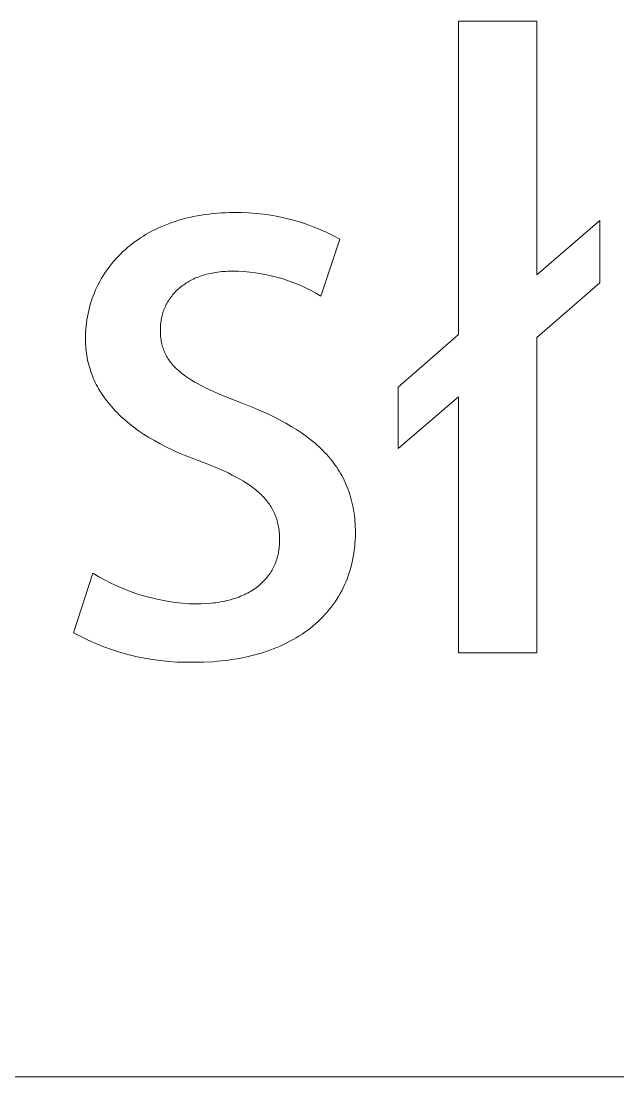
# Model space of a CAD drawing. Header units: millimetres. Extents: x 4001 to 9794, y -321 to 3726.
# Drawn here: x 8696.8 to 8735.7, y -321.4 to -252.6 of the extents above; entities that cross this region are included whole.
import ezdxf

# ---------------------------------------------------------------- set-up
doc = ezdxf.new("R2010")
doc.units = ezdxf.units.MM
doc.header["$MEASUREMENT"] = 0
doc.layers.add('Domyślny', color=7, linetype='Continuous', true_color=0x000000)

msp = doc.modelspace()

# ---------------------------------------------------------------- linework, layer by layer
at = {"layer": 'Domyślny', "color": 18, "lineweight": 15, "true_color": 0x000000}
for p, q in [((8725.329, -273.023), (8725.329, -252.614)), ((8725.329, -252.614), (8730.441, -252.614)), ((8730.441, -252.614), (8730.441, -269.146)), ((8707.329, -265.521), (8707.566, -265.458)), ((8707.566, -265.458), (8707.807, -265.4)), ((8707.807, -265.4), (8708.051, -265.347)), ((8708.051, -265.347), (8708.3, -265.298)), ((8708.3, -265.298), (8708.552, -265.254)), ((8708.552, -265.254), (8708.808, -265.215)), ((8708.808, -265.215), (8709.067, -265.181)), ((8709.067, -265.181), (8709.331, -265.152)), ((8709.331, -265.152), (8709.598, -265.128)), ((8709.598, -265.128), (8709.868, -265.109)), ((8709.868, -265.109), (8710.143, -265.096)), ((8710.143, -265.096), (8710.42, -265.088)), ((8710.42, -265.088), (8710.701, -265.085)), ((8710.701, -265.085), (8711.181, -265.088)), ((8711.181, -265.088), (8711.661, -265.108)), ((8711.661, -265.108), (8712.14, -265.144)), ((8712.14, -265.144), (8712.617, -265.196)), ((8712.617, -265.196), (8713.092, -265.264)), ((8713.092, -265.264), (8713.564, -265.349)), ((8713.564, -265.349), (8714.033, -265.45)), ((8714.033, -265.45), (8714.499, -265.567)), ((8705.374, -266.286), (8705.575, -266.184)), ((8705.575, -266.184), (8705.78, -266.086)), ((8705.78, -266.086), (8705.989, -265.993)), ((8705.989, -265.993), (8706.203, -265.903)), ((8706.203, -265.903), (8706.42, -265.818)), ((8706.42, -265.818), (8706.641, -265.737)), ((8706.641, -265.737), (8706.867, -265.661)), ((8706.867, -265.661), (8707.096, -265.589)), ((8707.096, -265.589), (8707.329, -265.521)), ((8714.499, -265.567), (8714.96, -265.7)), ((8714.96, -265.7), (8715.416, -265.849)), ((8715.416, -265.849), (8715.867, -266.013)), ((8715.867, -266.013), (8716.312, -266.193)), ((8730.441, -269.146), (8734.55, -265.596)), ((8734.55, -265.596), (8734.55, -269.666)), ((8704.255, -266.977), (8704.431, -266.853)), ((8704.431, -266.853), (8704.611, -266.732)), ((8704.611, -266.732), (8704.796, -266.615)), ((8704.796, -266.615), (8704.984, -266.501)), ((8704.984, -266.501), (8705.177, -266.391)), ((8705.177, -266.391), (8705.374, -266.286)), ((8716.312, -266.193), (8716.751, -266.387)), ((8717.607, -266.821), (8716.353, -270.525)), ((8716.751, -266.387), (8717.183, -266.597)), ((8717.183, -266.597), (8717.607, -266.821)), ((8703.442, -267.653), (8703.596, -267.511)), ((8703.596, -267.511), (8703.754, -267.372)), ((8703.754, -267.372), (8703.917, -267.237)), ((8703.917, -267.237), (8704.084, -267.106)), ((8704.084, -267.106), (8704.255, -266.977)), ((8702.87, -268.252), (8703.006, -268.097)), ((8703.006, -268.097), (8703.147, -267.946)), ((8703.147, -267.946), (8703.292, -267.798)), ((8703.292, -267.798), (8703.442, -267.653)), ((8702.259, -269.066), (8702.372, -268.898)), ((8702.372, -268.898), (8702.49, -268.732)), ((8702.49, -268.732), (8702.612, -268.569)), ((8702.612, -268.569), (8702.739, -268.409)), ((8702.739, -268.409), (8702.87, -268.252)), ((8709.901, -268.936), (8709.77, -268.949)), ((8710.034, -268.925), (8709.901, -268.936)), ((8710.169, -268.916), (8710.034, -268.925)), ((8710.306, -268.91), (8710.169, -268.916)), ((8710.445, -268.906), (8710.306, -268.91)), ((8710.586, -268.905), (8710.445, -268.906)), ((8710.965, -268.911), (8710.586, -268.905)), ((8711.343, -268.931), (8710.965, -268.911)), ((8711.721, -268.964), (8711.343, -268.931)), ((8701.855, -269.766), (8701.949, -269.588)), ((8701.949, -269.588), (8702.048, -269.411)), ((8702.048, -269.411), (8702.151, -269.238)), ((8702.151, -269.238), (8702.259, -269.066)), ((8707.681, -269.618), (8707.592, -269.672)), ((8707.772, -269.565), (8707.681, -269.618)), ((8707.865, -269.514), (8707.772, -269.565)), ((8707.96, -269.464), (8707.865, -269.514)), ((8708.057, -269.417), (8707.96, -269.464)), ((8708.157, -269.371), (8708.057, -269.417)), ((8708.258, -269.328), (8708.157, -269.371)), ((8708.362, -269.286), (8708.258, -269.328)), ((8708.468, -269.246), (8708.362, -269.286)), ((8708.576, -269.209), (8708.468, -269.246)), ((8708.686, -269.173), (8708.576, -269.209)), ((8708.798, -269.139), (8708.686, -269.173)), ((8708.912, -269.108), (8708.798, -269.139)), ((8709.029, -269.079), (8708.912, -269.108)), ((8709.147, -269.051), (8709.029, -269.079)), ((8709.268, -269.026), (8709.147, -269.051)), ((8709.39, -269.004), (8709.268, -269.026)), ((8709.515, -268.983), (8709.39, -269.004)), ((8709.642, -268.965), (8709.515, -268.983)), ((8709.77, -268.949), (8709.642, -268.965)), ((8712.097, -269.009), (8711.721, -268.964)), ((8712.472, -269.068), (8712.097, -269.009)), ((8712.844, -269.139), (8712.472, -269.068)), ((8713.214, -269.223), (8712.844, -269.139)), ((8713.581, -269.319), (8713.214, -269.223)), ((8713.944, -269.428), (8713.581, -269.319)), ((8714.303, -269.549), (8713.944, -269.428)), ((8714.658, -269.682), (8714.303, -269.549)), ((8701.603, -270.316), (8701.682, -270.131)), ((8701.682, -270.131), (8701.766, -269.947)), ((8701.766, -269.947), (8701.855, -269.766)), ((8706.827, -270.309), (8706.762, -270.381)), ((8706.893, -270.238), (8706.827, -270.309)), ((8706.962, -270.169), (8706.893, -270.238)), ((8707.033, -270.101), (8706.962, -270.169)), ((8707.106, -270.035), (8707.033, -270.101)), ((8707.182, -269.971), (8707.106, -270.035)), ((8707.26, -269.908), (8707.182, -269.971)), ((8707.339, -269.846), (8707.26, -269.908)), ((8707.421, -269.787), (8707.339, -269.846)), ((8707.506, -269.729), (8707.421, -269.787)), ((8707.592, -269.672), (8707.506, -269.729)), ((8715.008, -269.827), (8714.658, -269.682)), ((8715.353, -269.984), (8715.008, -269.827)), ((8715.693, -270.153), (8715.353, -269.984)), ((8716.026, -270.333), (8715.693, -270.153)), ((8734.55, -269.666), (8730.441, -273.216)), ((8701.335, -271.079), (8701.394, -270.886)), ((8701.394, -270.886), (8701.459, -270.694)), ((8701.459, -270.694), (8701.528, -270.504)), ((8701.528, -270.504), (8701.603, -270.316)), ((8706.375, -270.921), (8706.329, -271.003)), ((8706.424, -270.84), (8706.375, -270.921)), ((8706.475, -270.76), (8706.424, -270.84)), ((8706.528, -270.682), (8706.475, -270.76)), ((8706.583, -270.605), (8706.528, -270.682)), ((8706.64, -270.529), (8706.583, -270.605)), ((8706.7, -270.454), (8706.64, -270.529)), ((8706.762, -270.381), (8706.7, -270.454)), ((8716.353, -270.525), (8716.026, -270.333)), ((8701.147, -271.873), (8701.186, -271.672)), ((8701.186, -271.672), (8701.231, -271.473)), ((8701.231, -271.473), (8701.28, -271.275)), ((8701.28, -271.275), (8701.335, -271.079)), ((8706.071, -271.608), (8706.044, -271.698)), ((8706.101, -271.519), (8706.071, -271.608)), ((8706.133, -271.43), (8706.101, -271.519)), ((8706.168, -271.343), (8706.133, -271.43)), ((8706.205, -271.256), (8706.168, -271.343)), ((8706.244, -271.171), (8706.205, -271.256)), ((8706.286, -271.087), (8706.244, -271.171)), ((8706.329, -271.003), (8706.286, -271.087)), ((8701.06, -272.486), (8701.084, -272.28)), ((8701.084, -272.28), (8701.113, -272.076)), ((8701.113, -272.076), (8701.147, -271.873)), ((8705.918, -272.354), (8705.909, -272.45)), ((8705.929, -272.258), (8705.918, -272.354)), ((8705.942, -272.163), (8705.929, -272.258)), ((8705.957, -272.068), (8705.942, -272.163)), ((8705.976, -271.975), (8705.957, -272.068)), ((8705.996, -271.882), (8705.976, -271.975)), ((8706.019, -271.79), (8705.996, -271.882)), ((8706.044, -271.698), (8706.019, -271.79)), ((8701.021, -273.111), (8701.029, -272.901)), ((8701.029, -272.901), (8701.042, -272.693)), ((8701.042, -272.693), (8701.06, -272.486)), ((8705.9, -272.645), (8705.898, -272.743)), ((8705.898, -272.743), (8705.9, -272.851)), ((8705.903, -272.547), (8705.9, -272.645)), ((8705.9, -272.851), (8705.903, -272.957)), ((8705.909, -272.45), (8705.903, -272.547)), ((8705.903, -272.957), (8705.909, -273.061)), ((8705.909, -273.061), (8705.918, -273.163)), ((8721.394, -276.457), (8725.329, -273.023)), ((8701.018, -273.322), (8701.021, -273.111)), ((8701.02, -273.479), (8701.018, -273.322)), ((8701.025, -273.635), (8701.02, -273.479)), ((8701.034, -273.79), (8701.025, -273.635)), ((8705.918, -273.163), (8705.929, -273.264)), ((8705.929, -273.264), (8705.942, -273.362)), ((8705.942, -273.362), (8705.958, -273.46)), ((8705.958, -273.46), (8705.977, -273.556)), ((8705.977, -273.556), (8705.998, -273.65)), ((8705.998, -273.65), (8706.021, -273.742)), ((8706.021, -273.742), (8706.047, -273.834)), ((8730.441, -273.216), (8730.441, -293.779)), ((8701.046, -273.944), (8701.034, -273.79)), ((8701.062, -274.098), (8701.046, -273.944)), ((8701.081, -274.25), (8701.062, -274.098)), ((8701.104, -274.402), (8701.081, -274.25)), ((8701.131, -274.553), (8701.104, -274.402)), ((8706.047, -273.834), (8706.076, -273.923)), ((8706.076, -273.923), (8706.107, -274.012)), ((8706.107, -274.012), (8706.14, -274.099)), ((8706.14, -274.099), (8706.176, -274.185)), ((8706.176, -274.185), (8706.215, -274.269)), ((8706.215, -274.269), (8706.256, -274.352)), ((8706.256, -274.352), (8706.3, -274.434)), ((8706.3, -274.434), (8706.346, -274.515)), ((8701.161, -274.702), (8701.131, -274.553)), ((8701.194, -274.851), (8701.161, -274.702)), ((8701.231, -274.999), (8701.194, -274.851)), ((8701.272, -275.146), (8701.231, -274.999)), ((8706.346, -274.515), (8706.395, -274.594)), ((8706.395, -274.594), (8706.446, -274.673)), ((8706.446, -274.673), (8706.5, -274.75)), ((8706.5, -274.75), (8706.557, -274.826)), ((8706.557, -274.826), (8706.616, -274.902)), ((8706.616, -274.902), (8706.678, -274.976)), ((8706.678, -274.976), (8706.743, -275.05)), ((8706.743, -275.05), (8706.81, -275.122)), ((8706.81, -275.122), (8706.88, -275.194)), ((8701.316, -275.292), (8701.272, -275.146)), ((8701.364, -275.437), (8701.316, -275.292)), ((8701.415, -275.582), (8701.364, -275.437)), ((8701.47, -275.725), (8701.415, -275.582)), ((8701.529, -275.867), (8701.47, -275.725)), ((8706.88, -275.194), (8706.952, -275.265)), ((8706.952, -275.265), (8707.028, -275.335)), ((8707.028, -275.335), (8707.105, -275.404)), ((8707.105, -275.404), (8707.186, -275.473)), ((8707.186, -275.473), (8707.269, -275.541)), ((8707.269, -275.541), (8707.355, -275.608)), ((8707.355, -275.608), (8707.444, -275.675)), ((8707.444, -275.675), (8707.535, -275.741)), ((8707.535, -275.741), (8707.725, -275.871)), ((8701.591, -276.008), (8701.529, -275.867)), ((8701.656, -276.148), (8701.591, -276.008)), ((8701.726, -276.287), (8701.656, -276.148)), ((8701.799, -276.425), (8701.726, -276.287)), ((8701.875, -276.562), (8701.799, -276.425)), ((8707.725, -275.871), (8707.927, -276)), ((8707.927, -276), (8708.14, -276.128)), ((8708.14, -276.128), (8708.363, -276.254)), ((8708.363, -276.254), (8708.598, -276.379)), ((8708.598, -276.379), (8708.844, -276.503)), ((8708.844, -276.503), (8709.37, -276.751)), ((8721.394, -280.45), (8721.394, -276.457)), ((8701.955, -276.698), (8701.875, -276.562)), ((8702.039, -276.833), (8701.955, -276.698)), ((8702.127, -276.967), (8702.039, -276.833)), ((8702.218, -277.1), (8702.127, -276.967)), ((8702.312, -277.232), (8702.218, -277.1)), ((8709.37, -276.751), (8709.941, -276.999)), ((8709.941, -276.999), (8710.559, -277.251)), ((8725.329, -277.093), (8721.394, -280.45)), ((8725.329, -293.779), (8725.329, -277.093)), ((8702.411, -277.363), (8702.312, -277.232)), ((8702.513, -277.492), (8702.411, -277.363)), ((8702.619, -277.621), (8702.513, -277.492)), ((8702.728, -277.748), (8702.619, -277.621)), ((8702.841, -277.874), (8702.728, -277.748)), ((8702.958, -277.999), (8702.841, -277.874)), ((8710.559, -277.251), (8711.222, -277.508)), ((8711.222, -277.508), (8711.673, -277.681)), ((8711.673, -277.681), (8712.11, -277.859)), ((8712.11, -277.859), (8712.532, -278.04)), ((8703.078, -278.123), (8702.958, -277.999)), ((8703.202, -278.246), (8703.078, -278.123)), ((8703.33, -278.368), (8703.202, -278.246)), ((8703.461, -278.488), (8703.33, -278.368)), ((8703.596, -278.608), (8703.461, -278.488)), ((8712.532, -278.04), (8712.941, -278.226)), ((8712.941, -278.226), (8713.336, -278.416)), ((8713.336, -278.416), (8713.716, -278.611)), ((8703.735, -278.726), (8703.596, -278.608)), ((8703.878, -278.843), (8703.735, -278.726)), ((8704.174, -279.073), (8703.878, -278.843)), ((8704.485, -279.299), (8704.174, -279.073)), ((8713.716, -278.611), (8714.083, -278.811)), ((8714.083, -278.811), (8714.436, -279.015)), ((8714.436, -279.015), (8714.774, -279.225)), ((8714.774, -279.225), (8715.098, -279.44)), ((8704.811, -279.519), (8704.485, -279.299)), ((8705.152, -279.735), (8704.811, -279.519)), ((8705.508, -279.945), (8705.152, -279.735)), ((8715.098, -279.44), (8715.409, -279.661)), ((8715.409, -279.661), (8715.558, -279.774)), ((8715.558, -279.774), (8715.705, -279.888)), ((8715.705, -279.888), (8715.847, -280.003)), ((8705.879, -280.15), (8705.508, -279.945)), ((8706.266, -280.35), (8705.879, -280.15)), ((8706.667, -280.545), (8706.266, -280.35)), ((8707.084, -280.734), (8706.667, -280.545)), ((8715.847, -280.003), (8715.986, -280.121)), ((8715.986, -280.121), (8716.122, -280.239)), ((8716.122, -280.239), (8716.254, -280.36)), ((8716.254, -280.36), (8716.383, -280.481)), ((8716.383, -280.481), (8716.507, -280.605)), ((8716.507, -280.605), (8716.629, -280.73)), ((8707.516, -280.918), (8707.084, -280.734)), ((8707.963, -281.097), (8707.516, -280.918)), ((8708.425, -281.269), (8707.963, -281.097)), ((8709.107, -281.529), (8708.425, -281.269)), ((8716.629, -280.73), (8716.746, -280.857)), ((8716.746, -280.857), (8716.861, -280.986)), ((8716.861, -280.986), (8716.971, -281.116)), ((8716.971, -281.116), (8717.078, -281.248)), ((8717.078, -281.248), (8717.182, -281.382)), ((8709.736, -281.79), (8709.107, -281.529)), ((8710.031, -281.921), (8709.736, -281.79)), ((8710.313, -282.052), (8710.031, -281.921)), ((8717.182, -281.382), (8717.282, -281.518)), ((8717.282, -281.518), (8717.378, -281.655)), ((8717.378, -281.655), (8717.47, -281.794)), ((8717.47, -281.794), (8717.56, -281.936)), ((8717.56, -281.936), (8717.645, -282.079)), ((8710.583, -282.185), (8710.313, -282.052)), ((8710.84, -282.319), (8710.583, -282.185)), ((8711.085, -282.454), (8710.84, -282.319)), ((8711.318, -282.59), (8711.085, -282.454)), ((8711.538, -282.729), (8711.318, -282.59)), ((8717.645, -282.079), (8717.727, -282.224)), ((8717.727, -282.224), (8717.805, -282.371)), ((8717.805, -282.371), (8717.88, -282.52)), ((8717.88, -282.52), (8717.951, -282.671)), ((8717.951, -282.671), (8718.018, -282.824)), ((8711.747, -282.869), (8711.538, -282.729)), ((8711.847, -282.941), (8711.747, -282.869)), ((8711.944, -283.012), (8711.847, -282.941)), ((8712.038, -283.085), (8711.944, -283.012)), ((8712.129, -283.158), (8712.038, -283.085)), ((8712.218, -283.231), (8712.129, -283.158)), ((8712.304, -283.305), (8712.218, -283.231)), ((8712.386, -283.381), (8712.304, -283.305)), ((8712.467, -283.456), (8712.386, -283.381)), ((8718.018, -282.824), (8718.082, -282.979)), ((8718.082, -282.979), (8718.142, -283.137)), ((8718.142, -283.137), (8718.199, -283.296)), ((8718.199, -283.296), (8718.252, -283.457)), ((8712.544, -283.533), (8712.467, -283.456)), ((8712.618, -283.61), (8712.544, -283.533)), ((8712.69, -283.688), (8712.618, -283.61)), ((8712.759, -283.768), (8712.69, -283.688)), ((8712.826, -283.848), (8712.759, -283.768)), ((8712.889, -283.928), (8712.826, -283.848)), ((8712.95, -284.01), (8712.889, -283.928)), ((8713.009, -284.093), (8712.95, -284.01)), ((8718.252, -283.457), (8718.301, -283.621)), ((8718.301, -283.621), (8718.347, -283.787)), ((8718.347, -283.787), (8718.389, -283.955)), ((8718.389, -283.955), (8718.427, -284.125)), ((8713.065, -284.177), (8713.009, -284.093)), ((8713.118, -284.261), (8713.065, -284.177)), ((8713.169, -284.347), (8713.118, -284.261)), ((8713.217, -284.434), (8713.169, -284.347)), ((8713.262, -284.522), (8713.217, -284.434)), ((8713.305, -284.611), (8713.262, -284.522)), ((8713.346, -284.702), (8713.305, -284.611)), ((8713.384, -284.793), (8713.346, -284.702)), ((8718.427, -284.125), (8718.462, -284.298)), ((8718.462, -284.298), (8718.493, -284.473)), ((8718.493, -284.473), (8718.521, -284.65)), ((8718.521, -284.65), (8718.544, -284.829)), ((8713.42, -284.886), (8713.384, -284.793)), ((8713.453, -284.98), (8713.42, -284.886)), ((8713.484, -285.075), (8713.453, -284.98)), ((8713.512, -285.171), (8713.484, -285.075)), ((8713.538, -285.269), (8713.512, -285.171)), ((8713.562, -285.368), (8713.538, -285.269)), ((8713.583, -285.469), (8713.562, -285.368)), ((8718.544, -284.829), (8718.565, -285.011)), ((8718.565, -285.011), (8718.581, -285.195)), ((8718.581, -285.195), (8718.594, -285.382)), ((8718.594, -285.382), (8718.603, -285.571)), ((8713.602, -285.571), (8713.583, -285.469)), ((8713.618, -285.674), (8713.602, -285.571)), ((8713.633, -285.779), (8713.618, -285.674)), ((8713.645, -285.885), (8713.633, -285.779)), ((8713.655, -285.993), (8713.645, -285.885)), ((8713.662, -286.102), (8713.655, -285.993)), ((8713.668, -286.213), (8713.662, -286.102)), ((8718.603, -285.571), (8718.609, -285.763)), ((8718.61, -285.957), (8718.608, -286.186)), ((8718.609, -285.763), (8718.61, -285.957)), ((8713.652, -286.864), (8713.661, -286.759)), ((8713.661, -286.759), (8713.667, -286.653)), ((8713.667, -286.653), (8713.671, -286.546)), ((8713.671, -286.325), (8713.668, -286.213)), ((8713.672, -286.439), (8713.671, -286.325)), ((8713.671, -286.546), (8713.672, -286.439)), ((8718.585, -286.639), (8718.565, -286.862)), ((8718.599, -286.414), (8718.585, -286.639)), ((8718.608, -286.186), (8718.599, -286.414)), ((8713.517, -287.576), (8713.544, -287.477)), ((8713.544, -287.477), (8713.568, -287.377)), ((8713.568, -287.377), (8713.59, -287.276)), ((8713.59, -287.276), (8713.61, -287.174)), ((8713.61, -287.174), (8713.626, -287.072)), ((8713.626, -287.072), (8713.64, -286.968)), ((8713.64, -286.968), (8713.652, -286.864)), ((8718.51, -287.301), (8718.473, -287.518)), ((8718.54, -287.083), (8718.51, -287.301)), ((8718.565, -286.862), (8718.54, -287.083)), ((8713.255, -288.239), (8713.3, -288.148)), ((8713.3, -288.148), (8713.343, -288.055)), ((8713.343, -288.055), (8713.383, -287.962)), ((8713.383, -287.962), (8713.42, -287.867)), ((8713.42, -287.867), (8713.455, -287.771)), ((8713.455, -287.771), (8713.487, -287.674)), ((8713.487, -287.674), (8713.517, -287.576)), ((8718.332, -288.151), (8718.274, -288.358)), ((8718.384, -287.943), (8718.332, -288.151)), ((8718.432, -287.731), (8718.384, -287.943)), ((8718.473, -287.518), (8718.432, -287.731)), ((8700.227, -292.457), (8701.5, -288.58)), ((8701.5, -288.58), (8701.88, -288.808)), ((8701.88, -288.808), (8702.268, -289.023)), ((8712.796, -288.923), (8712.862, -288.842)), ((8712.862, -288.842), (8712.927, -288.76)), ((8712.927, -288.76), (8712.988, -288.677)), ((8712.988, -288.677), (8713.047, -288.592)), ((8713.047, -288.592), (8713.103, -288.506)), ((8713.103, -288.506), (8713.156, -288.418)), ((8713.156, -288.418), (8713.207, -288.329)), ((8713.207, -288.329), (8713.255, -288.239)), ((8718.142, -288.762), (8718.068, -288.961)), ((8718.21, -288.561), (8718.142, -288.762)), ((8718.274, -288.358), (8718.21, -288.561)), ((8702.268, -289.023), (8702.662, -289.224)), ((8702.662, -289.224), (8703.063, -289.413)), ((8703.063, -289.413), (8703.47, -289.588)), ((8712.073, -289.577), (8712.165, -289.511)), ((8712.165, -289.511), (8712.253, -289.443)), ((8712.253, -289.443), (8712.339, -289.374)), ((8712.339, -289.374), (8712.422, -289.302)), ((8712.422, -289.302), (8712.502, -289.23)), ((8712.502, -289.23), (8712.579, -289.155)), ((8712.579, -289.155), (8712.654, -289.079)), ((8712.654, -289.079), (8712.726, -289.002)), ((8712.726, -289.002), (8712.796, -288.923)), ((8717.814, -289.539), (8717.718, -289.726)), ((8717.904, -289.349), (8717.814, -289.539)), ((8717.988, -289.156), (8717.904, -289.349)), ((8718.068, -288.961), (8717.988, -289.156)), ((8703.47, -289.588), (8703.883, -289.75)), ((8703.883, -289.75), (8704.3, -289.898)), ((8704.3, -289.898), (8704.723, -290.032)), ((8704.723, -290.032), (8705.149, -290.152)), ((8705.149, -290.152), (8705.579, -290.257)), ((8705.579, -290.257), (8706.013, -290.348)), ((8710.637, -290.261), (8710.764, -290.221)), ((8710.764, -290.221), (8710.888, -290.178)), ((8710.888, -290.178), (8711.01, -290.134)), ((8711.01, -290.134), (8711.129, -290.087)), ((8711.129, -290.087), (8711.245, -290.038)), ((8711.245, -290.038), (8711.358, -289.987)), ((8711.358, -289.987), (8711.469, -289.934)), ((8711.469, -289.934), (8711.576, -289.879)), ((8711.576, -289.879), (8711.681, -289.823)), ((8711.681, -289.823), (8711.784, -289.764)), ((8711.784, -289.764), (8711.883, -289.703)), ((8711.883, -289.703), (8711.98, -289.641)), ((8711.98, -289.641), (8712.073, -289.577)), ((8717.512, -290.092), (8717.402, -290.27)), ((8717.618, -289.91), (8717.512, -290.092)), ((8717.718, -289.726), (8717.618, -289.91)), ((8706.013, -290.348), (8706.449, -290.425)), ((8706.449, -290.425), (8706.888, -290.487)), ((8706.888, -290.487), (8707.329, -290.535)), ((8707.329, -290.535), (8707.77, -290.568)), ((8707.77, -290.568), (8708.213, -290.586)), ((8708.213, -290.586), (8708.556, -290.581)), ((8708.556, -290.581), (8708.888, -290.565)), ((8708.888, -290.565), (8709.208, -290.539)), ((8709.208, -290.539), (8709.364, -290.522)), ((8709.364, -290.522), (8709.517, -290.502)), ((8709.517, -290.502), (8709.667, -290.48)), ((8709.667, -290.48), (8709.814, -290.456)), ((8709.814, -290.456), (8709.958, -290.429)), ((8709.958, -290.429), (8710.099, -290.4)), ((8710.099, -290.4), (8710.238, -290.369)), ((8710.238, -290.369), (8710.374, -290.335)), ((8710.374, -290.335), (8710.507, -290.299)), ((8710.507, -290.299), (8710.637, -290.261)), ((8717.039, -290.786), (8716.908, -290.951)), ((8717.165, -290.617), (8717.039, -290.786)), ((8717.286, -290.445), (8717.165, -290.617)), ((8717.402, -290.27), (8717.286, -290.445)), ((8716.333, -291.58), (8716.177, -291.729)), ((8716.484, -291.428), (8716.333, -291.58)), ((8716.63, -291.273), (8716.484, -291.428)), ((8716.771, -291.114), (8716.63, -291.273)), ((8716.908, -290.951), (8716.771, -291.114)), ((8715.503, -292.289), (8715.322, -292.42)), ((8715.679, -292.154), (8715.503, -292.289)), ((8715.849, -292.016), (8715.679, -292.154)), ((8716.015, -291.875), (8715.849, -292.016)), ((8716.177, -291.729), (8716.015, -291.875)), ((8700.711, -292.712), (8700.227, -292.457)), ((8701.203, -292.949), (8700.711, -292.712)), ((8701.703, -293.169), (8701.203, -292.949)), ((8714.553, -292.905), (8714.348, -293.016)), ((8714.752, -292.789), (8714.553, -292.905)), ((8714.947, -292.67), (8714.752, -292.789)), ((8715.137, -292.547), (8714.947, -292.67)), ((8715.322, -292.42), (8715.137, -292.547)), ((8702.211, -293.371), (8701.703, -293.169)), ((8702.725, -293.556), (8702.211, -293.371)), ((8703.245, -293.722), (8702.725, -293.556)), ((8712.789, -293.683), (8712.548, -293.761)), ((8713.025, -293.6), (8712.789, -293.683)), ((8713.257, -293.513), (8713.025, -293.6)), ((8713.485, -293.422), (8713.257, -293.513)), ((8713.707, -293.327), (8713.485, -293.422)), ((8713.926, -293.227), (8713.707, -293.327)), ((8714.139, -293.124), (8713.926, -293.227)), ((8714.348, -293.016), (8714.139, -293.124)), ((8703.771, -293.871), (8703.245, -293.722)), ((8704.302, -294.001), (8703.771, -293.871)), ((8704.836, -294.112), (8704.302, -294.001)), ((8705.375, -294.205), (8704.836, -294.112)), ((8705.916, -294.279), (8705.375, -294.205)), ((8706.46, -294.335), (8705.916, -294.279)), ((8707.005, -294.371), (8706.46, -294.335)), ((8707.551, -294.388), (8707.005, -294.371)), ((8708.097, -294.386), (8707.551, -294.388)), ((8708.713, -294.376), (8708.097, -294.386)), ((8709.312, -294.346), (8708.713, -294.376)), ((8709.605, -294.323), (8709.312, -294.346)), ((8709.894, -294.296), (8709.605, -294.323)), ((8710.179, -294.263), (8709.894, -294.296)), ((8710.46, -294.226), (8710.179, -294.263)), ((8710.736, -294.184), (8710.46, -294.226)), ((8711.008, -294.137), (8710.736, -294.184)), ((8711.276, -294.086), (8711.008, -294.137)), ((8711.539, -294.03), (8711.276, -294.086)), ((8711.798, -293.97), (8711.539, -294.03)), ((8712.052, -293.905), (8711.798, -293.97)), ((8712.302, -293.835), (8712.052, -293.905)), ((8712.548, -293.761), (8712.302, -293.835)), ((8730.441, -293.779), (8725.329, -293.779)), ((9788.799, -321.396), (4001.477, -321.396)), ((9788.799, -321.396), (7605.142, -321.396))]:
    msp.add_line(p, q, dxfattribs=at)

doc.saveas('drawing.dxf')
